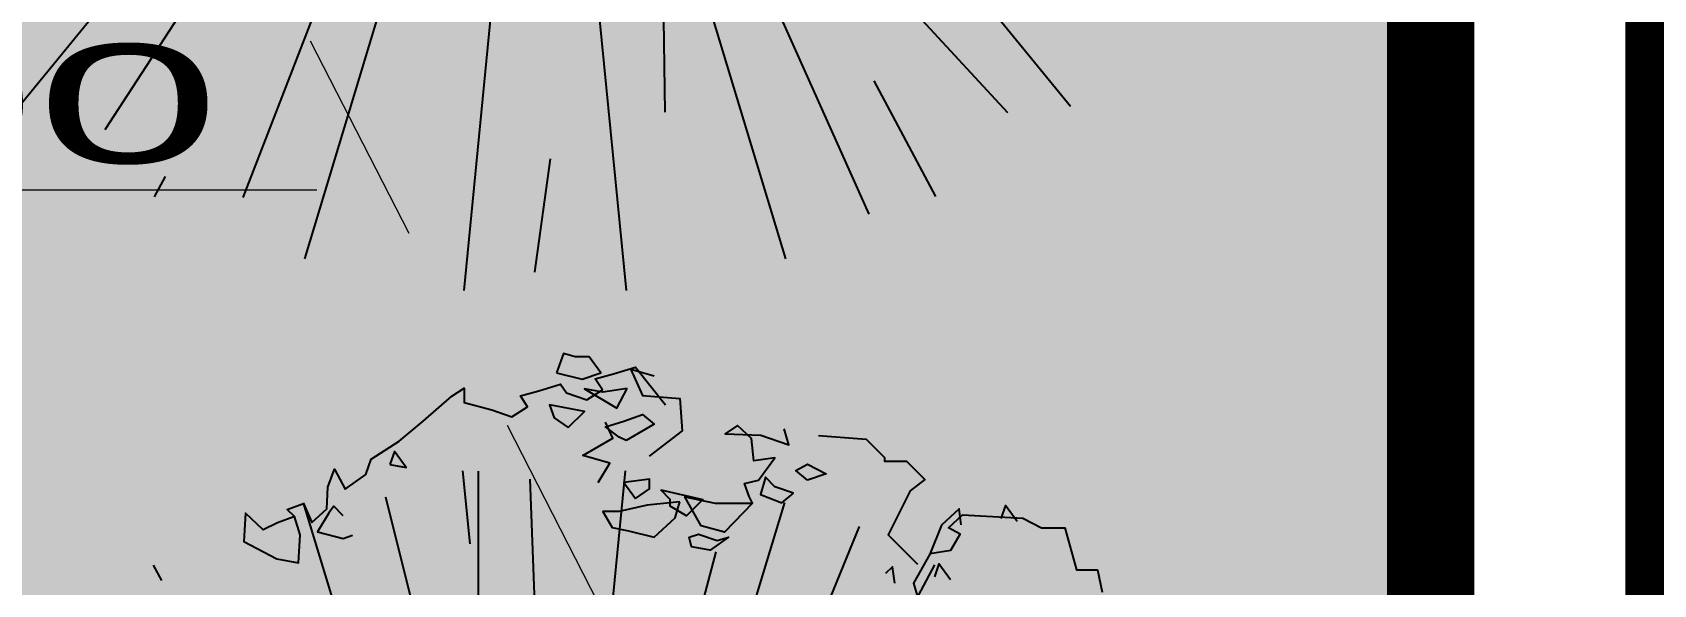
# Model space of a CAD drawing. Header units: millimetres. Extents: x 1555 to 3397, y 790 to 1592.
# Drawn here: x 1650 to 1650.751, y 810.556 to 810.811 of the extents above; entities that cross this region are included whole.
import ezdxf

# ---------------------------------------------------------------- set-up
doc = ezdxf.new("R2010")
doc.units = ezdxf.units.MM
doc.linetypes.add('HIDDEN2', pattern=[4.7625, 3.175, -1.5875])
for name, color, linetype, lineweight in [('0-Hach de Muro Alto', 145, 'Continuous', 5), ('0-Muro Alto', 145, 'Continuous', 5), ('TEXTURA VARIOS', 251, 'Continuous', 9), ('VEGETACIÓN GRASS', 116, 'Continuous', 13)]:
    doc.layers.add(name, color=color, linetype=linetype, lineweight=lineweight)
doc.layers.add('ARBOLES', color=62, linetype='Continuous')
for name, color, linetype, lineweight, true_color in [('PISO LM', 7, 'Continuous', 25, 0x484242), ('PROYECCION01', 7, 'HIDDEN2', 9, 0x6c4856), ('TEXTO', 7, 'Continuous', 20, 0x51594d)]:
    doc.layers.add(name, color=color, linetype=linetype, lineweight=lineweight, true_color=true_color)
doc.styles.add('STYLE1', font='arial.ttf', dxfattribs={"width": 2, "height": 0.065})

# ---------------------------------------------------------------- blocks, each defined once
blk = doc.blocks.new('A$C3A994C8D')
at = {"layer": 'ARBOLES', "color": 82}
for p, q in [((-3.4674, 7.2761), (-3.492, 8.025)), ((-3.2084, 8.0291), (-3.2607, 7.1605)), ((-3.2635, 5.8005), (-2.9029, 7.9864)), ((-3.9084, 7.2241), (-4.0772, 7.9478)), ((-4.3965, 7.8081), (-3.8599, 6.4024)), ((-4.5262, 7.5154), (-4.6362, 7.758)), ((-3.6716, 7.7749), (-3.6236, 7.0652)), ((-4.8725, 7.5789), (-4.4801, 6.9675)), ((-4.5374, 6.6118), (-5.1474, 7.4628)), ((-5.5445, 7.0298), (-5.5911, 7.0735)), ((-3.393, 5.0153), (-2.1498, 2.2727)), ((-2.1847, 4.2642), (-0.8356, 3.4256)), ((-3.6643, 4.046), (-4.1313, 2.216)), ((-1.4027, 2.8186), (-2.3644, 3.8545)), ((-1.4475, 3.5481), (-1.0454, 3.3292)), ((-3.3369, 3.3081), (-3.294, 2.0057)), ((-3.001, 3.3351), (-2.7088, 2.0828)), ((-2.3735, 3.35), (-2.2245, 2.9313)), ((-2.1713, 3.311), (-1.6387, 2.5679)), ((-1.5421, 3.2822), (-1.1949, 2.9572)), ((-3.5324, 3.1902), (-3.5778, 2.145)), ((-4.1803, 2.9226), (-4.4533, 2.1969)), ((-2.5653, 2.6366), (-2.4864, 2.2294)), ((-3.8694, 2.127), (-3.8831, 2.0442))]:
    blk.add_line(p, q, dxfattribs=at)
blk = doc.blocks.new('A$C77297A4A')
at = {"layer": 'ARBOLES'}
for points in [[(-125.593, 108.753), (-124.934, 108.589), (-124.455, 108.753), (-124.755, 109.168), (-125.114, 109.168), (-125.414, 109.251)], [(-123.773, 108.353), (-124.396, 108.257), (-124.875, 108.34), (-124.037, 107.842)], [(-125.295, 107.347), (-124.875, 107.76), (-125.773, 107.926), (-125.654, 107.594)], [(-123.796, 107.014), (-123.977, 107.098), (-124.328, 107.366), (-123.857, 107.511), (-123.378, 107.678), (-123.078, 107.429)], [(-129.884, 106.4), (-129.466, 106.318), (-129.765, 106.733)], [(-119.133, 105.99), (-119.433, 106.239), (-119.133, 106.405), (-118.654, 106.157)], [(-123.558, 105.519), (-123.199, 105.767), (-123.199, 106.016), (-123.858, 105.934)], [(-119.494, 105.659), (-119.973, 105.826), (-120.212, 106.074), (-120.34, 105.628), (-119.792, 105.411)], [(-122.907, 105.742), (-121.829, 105.495), (-122.248, 105.08), (-122.668, 105.328), (-122.668, 105.495)], [(-122.42, 105.436), (-123.258, 105.354), (-123.977, 105.187), (-124.397, 105.187), (-124.158, 104.774), (-123.738, 104.69), (-123.079, 104.525), (-122.54, 105.021)], [(-122.18, 104.525), (-121.941, 104.608), (-121.461, 104.441), (-121.162, 104.525), (-121.641, 104.194), (-122.12, 104.277)]]:
    blk.add_lwpolyline(points, close=True, dxfattribs=at)
for points in [[(-132.354, 105.052), (-132.773, 104.899), (-133.14, 104.718), (-133.593, 105.142), (-133.636, 104.416), (-132.789, 103.971), (-132.233, 103.867), (-132.19, 104.592), (-132.337, 105.059), (-132.528, 105.237), (-132.108, 105.392), (-131.891, 104.902), (-131.501, 105.259), (-131.482, 105.811), (-131.303, 106.279), (-131.034, 105.761), (-130.498, 106.135), (-130.359, 106.53), (-129.641, 106.994), (-129.028, 107.514), (-128.286, 108.153), (-127.973, 108.363), (-127.968, 107.986), (-127.255, 107.799), (-126.739, 107.62), (-126.335, 107.875), (-126.523, 108.162), (-126.051, 108.288), (-125.486, 108.459), (-125.332, 108.237), (-124.816, 108.059), (-124.412, 108.313), (-124.6, 108.6), (-124.128, 108.726), (-123.563, 108.898), (-122.787, 107.928)], [(-123.078, 108.671), (-123.678, 108.837), (-123.378, 108.173), (-122.419, 108.091), (-122.36, 107.263), (-123.21, 106.607)], [(-124.517, 105.934), (-124.217, 106.429), (-124.919, 106.63), (-124.146, 107.077), (-124.332, 107.482)], [(-120.548, 105.4), (-121.268, 104.656), (-121.866, 104.821), (-122.286, 105.567), (-121.507, 105.4), (-120.548, 105.4), (-120.632, 105.577), (-120.75, 105.908), (-120.391, 105.99), (-119.973, 106.57), (-120.512, 106.488), (-120.571, 107.068), (-120.93, 107.399), (-121.249, 107.182), (-120.332, 107.15), (-119.612, 106.901), (-119.733, 107.316)], [(-118.85, 107.14), (-117.622, 107.046), (-117.149, 106.574), (-117.149, 106.479), (-116.582, 106.479), (-116.11, 106.007), (-116.488, 105.723), (-117.055, 104.59), (-116.299, 103.834)], [(-124.575, 89.889), (-125.634, 92.668), (-127.01, 99.544), (-127.6, 102.883), (-127.6, 106.223)], [(-131.083, 105.076), (-131.322, 105.324), (-131.442, 105.158), (-131.742, 104.661), (-131.083, 104.496), (-130.843, 104.578)], [(-115.174, 104.845), (-115.233, 105.258), (-115.687, 104.838), (-115.987, 104.092), (-116.407, 103.348), (-116.183, 102.593), (-116.422, 102.179), (-116.122, 101.846), (-115.643, 101.93), (-114.984, 102.013), (-115.045, 102.841), (-115.224, 102.675), (-115.763, 103.006)], [(-113.736, 104.927), (-114.036, 105.342), (-114.154, 105.01)], [(-115.984, 104.107), (-115.443, 104.19), (-115.205, 104.603), (-115.504, 104.769), (-115.145, 105.1), (-113.587, 105.018), (-113.108, 104.769), (-112.508, 104.769), (-112.21, 103.692), (-111.67, 103.692), (-111.551, 103.112)], [(-116.886, 103.348), (-116.945, 103.761), (-117.125, 103.596)], [(-115.448, 103.43), (-115.748, 103.845), (-115.866, 103.512)]]:
    blk.add_lwpolyline(points, dxfattribs=at)

msp = doc.modelspace()

# ---------------------------------------------------------------- hatches: boundary and pattern name
at = {"layer": 'VEGETACIÓN GRASS'}
h = msp.add_hatch(dxfattribs=at)
h.set_pattern_fill('AR-SAND', color=256, scale=0.0015, angle=90, style=0)
h.set_pattern_definition([(127.5, (24.81287, -42.492595), (-0.0734119856, -0.002400047), [0, -0.057912, 0, -0.06477, 0, -0.0619125]), (97.5, (24.81287, -42.49259), (-0.107523765, 0.0674284925), [0, -0.031242, 0, -0.052197, 0, -0.0200025]), (57.5, (24.81287, -42.53946), (-0.0002155777, 0.1186488555), [0, -0.01905, 0, -0.06858, 0, -0.089535]), (47.5, (24.81287, -42.53946), (-0.0334393985, 0.114533468), [0, -0.009525, 0, -0.044958, 0, -0.051435])])
edge = h.paths.add_edge_path()
edge.add_arc((1648.78696, 810.04535), 0.21271, 169.74579, 274.22863)
edge.add_line((1648.80265, 809.83322), (1650.37765, 809.83322))
edge.add_arc((1650.37765, 810.08322), 0.25, 270, 360)
edge.add_line((1650.62765, 810.08322), (1650.62765, 812.03322))
edge.add_line((1650.62765, 812.03322), (1648.57765, 812.03322))
edge.add_line((1648.57765, 812.03322), (1648.57765, 810.08322))

# ---------------------------------------------------------------- linework, layer by layer
at = {"layer": '0-Hach de Muro Alto', "const_width": 0.04}
msp.add_lwpolyline([(1652.25765, 813.81322), (1652.14765, 813.81322), (1652.14765, 811.38822), (1650.75765, 811.38822), (1650.75765, 812.20072), (1650.64765, 812.20072), (1650.64765, 810.46572), (1650.75765, 810.46572), (1650.75765, 811.27822), (1652.14765, 811.27822), (1652.14765, 808.85322), (1652.25765, 808.85322)], close=True, dxfattribs=at)
at = {"layer": '0-Muro Alto'}
msp.add_lwpolyline([(1652.27765, 813.83322), (1652.12765, 813.83322), (1652.12765, 811.40822), (1650.77765, 811.40822), (1650.77765, 812.22072), (1650.62765, 812.22072), (1650.62765, 810.44572), (1650.77765, 810.44572), (1650.77765, 811.25822), (1652.12765, 811.25822), (1652.12765, 808.83322), (1652.27765, 808.83322)], close=True, dxfattribs=at)
at = {"layer": 'PISO LM'}
msp.add_lwpolyline([(1648.57765, 812.03322), (1650.62765, 812.03322), (1650.62765, 809.83322), (1648.57765, 809.83322)], close=True, dxfattribs=at)
at = {"layer": 'PROYECCION01', "linetype": 'HIDDEN2', "ltscale": 0.03}
msp.add_line((1648.57765, 813.83322), (1650.62765, 809.83322), dxfattribs=at)
at = {"layer": 'TEXTURA VARIOS', "ltscale": 0.8}
msp.add_line((1649.19829, 810.73851), (1650.13145, 810.73851), dxfattribs=at)

# ---------------------------------------------------------------- block references
at = {"layer": 'ARBOLES', "xscale": 0.1275000000000091, "yscale": 0.1275000000000091, "zscale": 0.1275000000000091, "rotation": 341.2667622579461}
for p in [(1650.44125, 810.3294), (1650.44125, 809.48176)]:
    msp.add_blockref('A$C3A994C8D', p, dxfattribs=at)
at = {"layer": 'ARBOLES', "xscale": 0.0180000000000109, "yscale": 0.0180000000000109, "zscale": 0.0180000000000109}
msp.add_blockref('A$C77297A4A', (1652.50311, 808.6962), dxfattribs=at)

# ---------------------------------------------------------------- texts
at = {"layer": 'TEXTO', "linetype": 'Continuous', "ltscale": 0.5, "insert": (1649.71738, 810.80581), "char_height": 0.055, "width": 0.8281509, "attachment_point": 2, "style": 'STYLE1'}
msp.add_mtext('NPT +0.00', dxfattribs=at)

doc.saveas('drawing.dxf')
